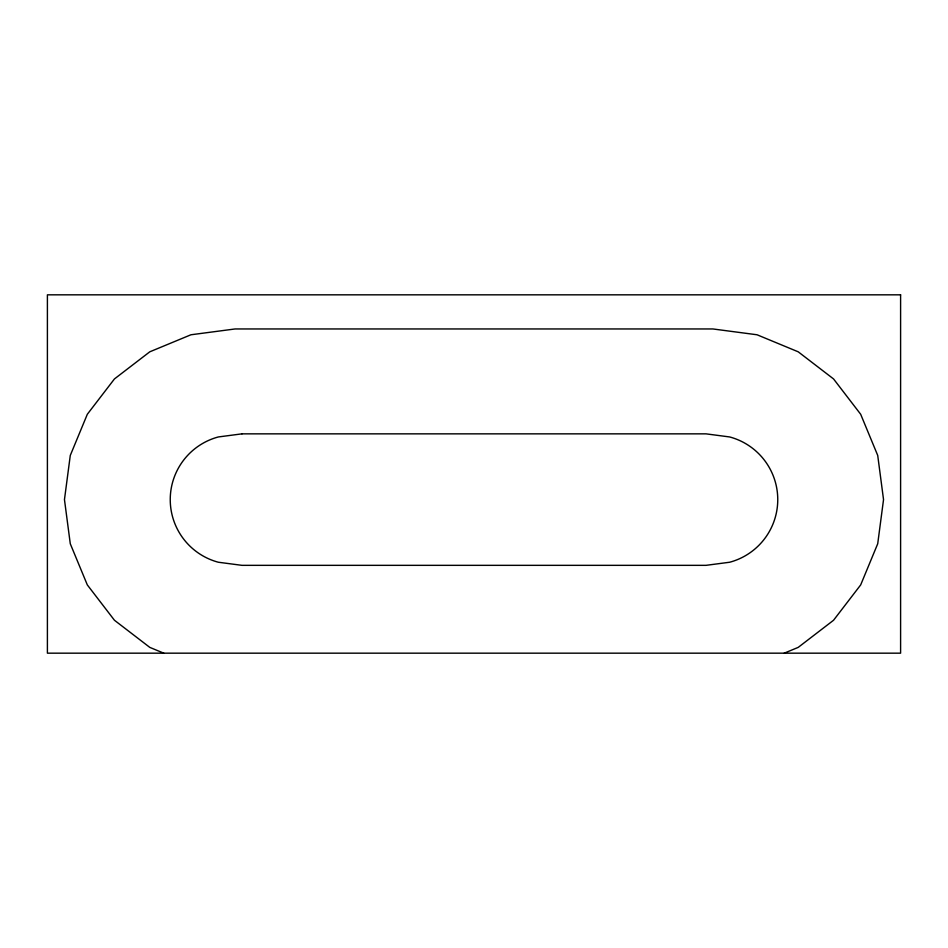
<?xml version="1.0" encoding="UTF-8"?>
<svg xmlns="http://www.w3.org/2000/svg" width="948" height="948" viewBox="0 0 948 948"><rect width="100%" height="100%" fill="white"/><g stroke="black" fill="none" stroke-linecap="round" stroke-linejoin="round"><path stroke-width="1.42" d="M784.221 653.172L798.216 647.377L833.553 620.253L860.677 584.916L877.718 543.761L883.536 499.596L877.718 455.431L860.677 414.276L833.553 378.939L798.216 351.815L757.061 334.774L712.896 328.956L235.104 328.956L190.939 334.774L149.784 351.815L114.447 378.939L87.323 414.276L70.282 455.431L64.464 499.596L70.282 543.761L87.323 584.916L114.447 620.253L149.784 647.377L163.779 653.172M241.977 433.852L218.324 436.957A64.843 64.843 0 0 0 218.324 562.235L241.977 565.34L706.023 565.34L729.676 562.235A64.843 64.843 0 0 0 729.676 436.957L706.023 433.852L241.977 433.852M900.6 294.828L47.4 294.828L47.4 653.172L900.6 653.172L900.6 294.828"/></g></svg>
